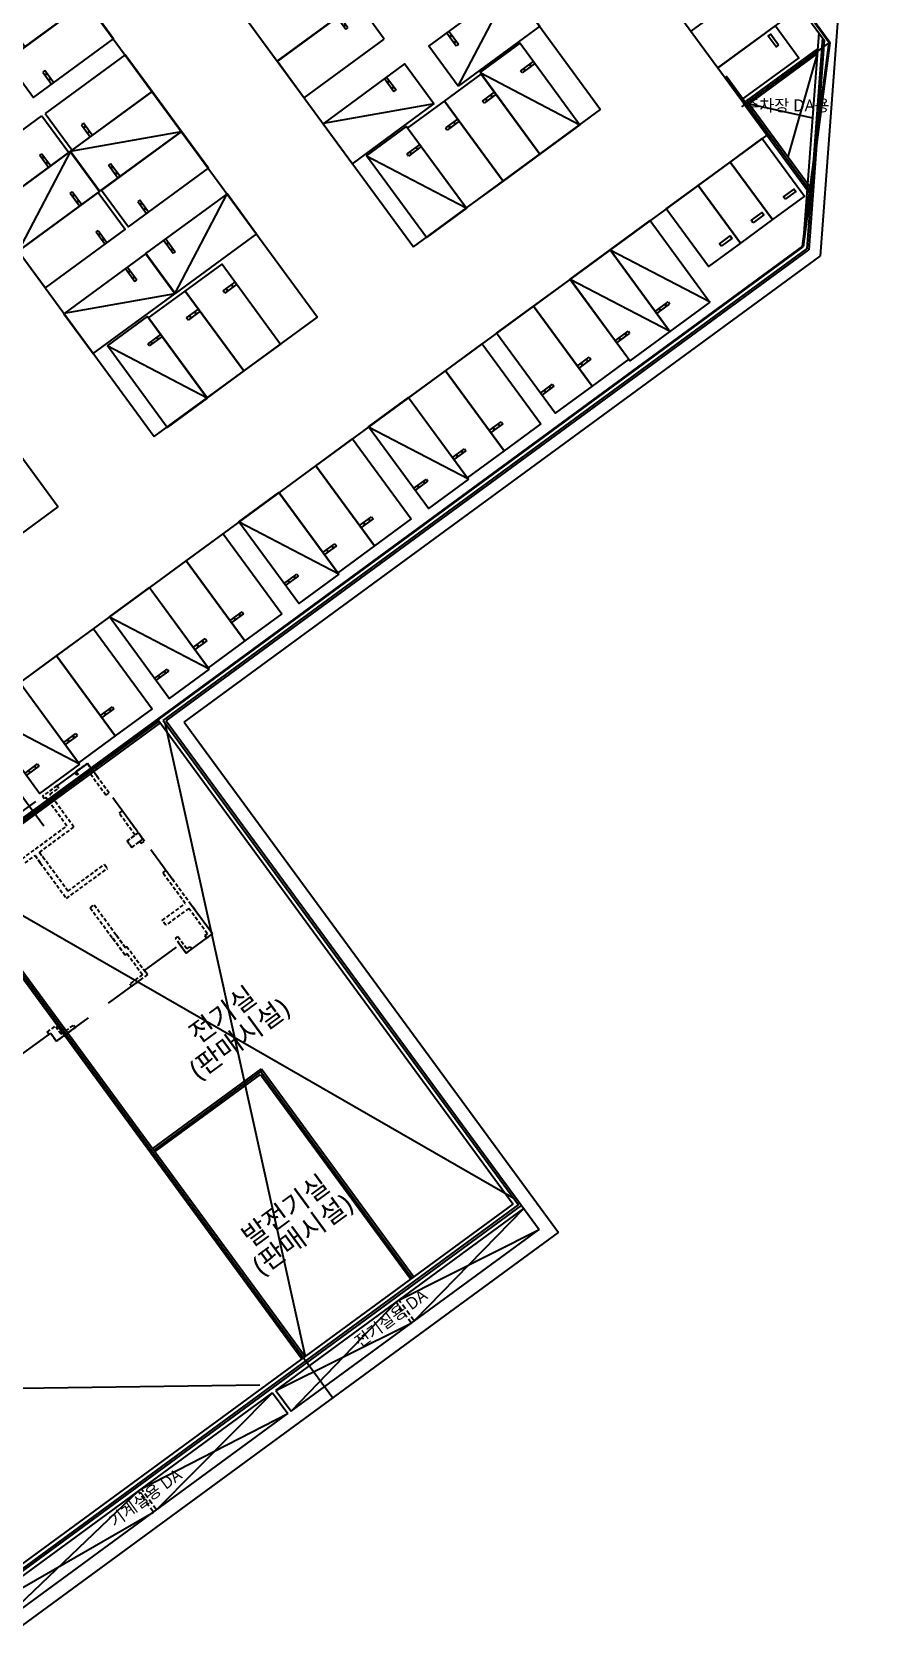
# Model space of a CAD drawing. Header units: millimetres. Extents: x 75184266 to 76346726, y -35077925 to -33679385.
# Drawn here: x 75518001 to 75561074, y -34641254 to -34559996 of the extents above; entities that cross this region are included whole.
import ezdxf
from ezdxf.enums import TextEntityAlignment as Align

# ---------------------------------------------------------------- set-up
doc = ezdxf.new("R2010")
doc.units = ezdxf.units.MM
doc.header["$LTSCALE"] = 50
doc.header["$MEASUREMENT"] = 0
for name, pattern in [('HIDDEN2', [0.1875, 0.125, -0.0625]), ('XR-지하3층$0$H', [1.3, 0.8, -0.5]), ('XR-지하3층$0$HIDDEN', [0.375, 0.25, -0.125])]:
    doc.linetypes.add(name, pattern=pattern)
for name, color, linetype in [('XR-지하3층$0$A-주차', 9, 'CONTINUOUS'), ('XR-지하3층$0$일반주차', 8, 'CONTINUOUS'), ('XR-지하3층$0$확장형주차', 8, 'CONTINUOUS')]:
    doc.layers.add(name, color=color, linetype=linetype)
doc.layers.add('건축', color=8, linetype='CONTINUOUS', plot=False)
doc.layers.add('유도관제-주차면B2', color=7, linetype='CONTINUOUS', lineweight=100)
doc.styles.add('XR-지하3층$0$맑은고딕', font='')
doc.styles.get('XR-지하3층$0$맑은고딕').set_extended_font_data('Malgun Gothic')

# ---------------------------------------------------------------- blocks, each defined once
blk = doc.blocks.new('XR-지하3층$0$일반형 주차')
at = {"layer": 'XR-지하3층$0$일반주차'}
for p, q in [((750, 3865), (0, 3865)), ((0, 3735), (750, 3735)), ((750, 3735), (750, 3865))]:
    blk.add_line(p, q, dxfattribs=at)
blk.add_lwpolyline([(2300, 5000), (0, 5000), (0, 0), (2300, 0)], close=True, dxfattribs=at)
for centre in [(238, 3800), (563, 3800)]:
    blk.add_circle(centre, 17.5, dxfattribs=at)
blk = doc.blocks.new('XR-지하3층$0$확장형 주차')
at = {"layer": 'XR-지하3층$0$확장형주차', "color": 7}
for p, q in [((0, 3965), (800, 3965)), ((0, 3835), (800, 3835)), ((800, 3835), (800, 3965))]:
    blk.add_line(p, q, dxfattribs=at)
blk.add_lwpolyline([(2500, 5100), (0, 0)], dxfattribs=at)
blk.add_lwpolyline([(2500, 5091), (0, 5091), (0, -9), (2500, -9)], close=True, dxfattribs=at)
for centre in [(238, 3900), (613, 3900)]:
    blk.add_circle(centre, 17.5, dxfattribs=at)
blk = doc.blocks.new('XR-지하3층$0$A$C73B52ADF')
at = {"layer": 'XR-지하3층$0$A-주차', "elevation": 0}
for points in [[(-2038, 2466), (-38, 2466), (-38, -1134), (-2038, -1134)], [(-1166, 2021), (-1166, 1871), (-1832, 1871), (-1832, 2021)]]:
    blk.add_lwpolyline(points, close=True, dxfattribs=at)

msp = doc.modelspace()

# ---------------------------------------------------------------- linework, layer by layer
at = {"layer": '건축', "ltscale": 1000}
for p, q in [((75511708, -34516229), (75546651, -34563891)), ((75502272, -34523147), (75537215, -34570809)), ((75561074, -34526048), (75557719, -34571284)), ((75497433, -34526695), (75532376, -34574356)), ((75489207, -34532725), (75524150, -34580387)), ((75538026, -34533257), (75557925, -34560398)), ((75484368, -34536273), (75519312, -34583935)), ((75533783, -34536191), (75555157, -34565344)), ((75557925, -34560398), (75557141, -34570964)), ((75537215, -34570809, 0), (75546651, -34563891, 0)), ((75509552, -34598529, 0), (75555038, -34565182, 0)), ((75524744, -34594715), (75557141, -34570964)), ((75525664, -34594785), (75557719, -34571284)), ((75524150, -34580387, 0), (75532376, -34574356, 0)), ((75511085, -34589966, 0), (75519312, -34583935, 0)), ((75524744, -34594715), (75543546, -34620361)), ((75525664, -34594785), (75544525, -34620512)), ((75513467, -34640554), (75542660, -34619152)), ((75530277, -34628478), (75542778, -34619313)), ((75516234, -34641254), (75544525, -34620512)), ((75531046, -34629526), (75543546, -34620361)), ((75513806, -34640554), (75530116, -34628596)), ((75530116, -34628596), (75530885, -34629644)), ((75530277, -34628478), (75531046, -34629526)), ((75516004, -34640554), (75530885, -34629644))]:
    msp.add_line(p, q, dxfattribs=at)
at = {"layer": '건축', "ltscale": 0.5}
for p, q in [((75557652, -34560026), (75556852, -34570803)), ((75557834, -34560274), (75557045, -34570910)), ((75553856, -34563570, 0), (75557592, -34560830, 0)), ((75554135, -34563613, 0), (75557573, -34561093, 0)), ((75557573, -34561093, 0), (75556087, -34566275)), ((75553856, -34563570, 0), (75557149, -34568062, 0)), ((75554135, -34563613, 0), (75557172, -34567755, 0)), ((75554135, -34563613, 0), (75557333, -34564321, 0)), ((75524325, -34594651), (75556852, -34570803)), ((75524604, -34594694), (75557045, -34570910)), ((75524325, -34594651), (75511760, -34603863)), ((75524443, -34594812), (75511878, -34604024)), ((75524325, -34594651), (75542240, -34619087)), ((75524604, -34594694), (75542520, -34619130)), ((75524689, -34594818), (75531756, -34626774)), ((75513760, -34602396), (75533154, -34628849)), ((75513798, -34602617), (75531595, -34626892)), ((75542277, -34618808), (75513959, -34602499)), ((75513959, -34602499), (75531756, -34626774)), ((75524084, -34616279), (75529554, -34612269)), ((75524143, -34616360), (75529613, -34612349)), ((75529473, -34612328), (75537159, -34622812)), ((75529554, -34612269), (75537240, -34622753)), ((75524202, -34616440), (75529511, -34612548)), ((75529511, -34612548), (75537079, -34622871)), ((75513369, -34640254), (75542240, -34619087)), ((75513435, -34640454), (75542520, -34619130)), ((75542778, -34619313), (75537251, -34624977)), ((75536483, -34623928, 0), (75543546, -34620361)), ((75536341, -34624032, 0), (75531046, -34629526)), ((75530272, -34628482), (75537109, -34625081)), ((75480377, -34628911), (75529470, -34628197, 0)), ((75530116, -34628596), (75524268, -34634495)), ((75523499, -34633447), (75530885, -34629644)), ((75523338, -34633565), (75516004, -34640554)), ((75513806, -34640554), (75524107, -34634614))]:
    msp.add_line(p, q, dxfattribs=at)
at = {"layer": '건축', "ltscale": 100}
for p, q in [((75553770, -34563757, 0), (75558234, -34560484, 0)), ((75552976, -34562201, 0), (75557229, -34568003, 0)), ((75524384, -34594732), (75511739, -34604002))]:
    msp.add_line(p, q, dxfattribs=at)
at = {"layer": '건축', "linetype": 'HIDDEN2', "ltscale": 30}
for p, q in [((75520257, -34597246), (75520781, -34596862)), ((75520781, -34596862), (75520929, -34597064)), ((75520152, -34597323), (75520241, -34597444)), ((75518805, -34598311), (75518523, -34598518)), ((75518523, -34598518), (75518612, -34598639)), ((75519249, -34597986), (75519338, -34598107)), ((75521714, -34598472), (75521875, -34598354)), ((75521714, -34598472), (75521875, -34598354)), ((75522376, -34599375), (75522537, -34599257)), ((75517493, -34601679), (75519751, -34600023)), ((75518367, -34601348), (75520100, -34600077)), ((75522783, -34600776), (75523347, -34600362)), ((75523019, -34601099), (75523584, -34600685)), ((75523436, -34600483), (75523584, -34600685)), ((75523500, -34600908), (75523661, -34600789)), ((75517641, -34601880), (75518141, -34601514)), ((75519803, -34603308), (75518633, -34601711)), ((75518407, -34601877), (75519725, -34603675)), ((75519725, -34603675), (75521790, -34602161)), ((75519803, -34603308), (75521642, -34601960)), ((75524576, -34602375), (75524737, -34602257)), ((75520921, -34604138), (75522056, -34605686)), ((75521122, -34603990), (75522257, -34605539)), ((75525218, -34605687), (75525339, -34605598)), ((75525360, -34605880), (75525449, -34606001)), ((75526703, -34605547), (75526832, -34605452)), ((75526703, -34605547), (75526791, -34605668)), ((75522765, -34606096), (75523806, -34607515)), ((75522782, -34606456), (75523556, -34607513)), ((75525791, -34606215), (75525961, -34606091)), ((75525961, -34606091), (75526049, -34606212)), ((75523556, -34607513), (75522927, -34607974)), ((75523806, -34607515), (75523016, -34608095)), ((75518761, -34610409), (75519164, -34610113)), ((75518849, -34610530), (75518761, -34610409)), ((75519460, -34610517), (75520089, -34610055)), ((75520089, -34610055), (75520177, -34610176))]:
    msp.add_line(p, q, dxfattribs=at)
at = {"layer": '건축'}
msp.add_line((75522927, -34607974), (75523016, -34608095), dxfattribs=at)
at = {"layer": '건축', "linetype": 'XR-지하3층$0$HIDDEN', "ltscale": 20}
for p, q in [((75537109, -34625081, 0), (75536341, -34624032, 0)), ((75537251, -34624977, 0), (75536483, -34623928, 0)), ((75524268, -34634495), (75523499, -34633447)), ((75524107, -34634614), (75523338, -34633565))]:
    msp.add_line(p, q, dxfattribs=at)
at = {"layer": '건축', "ltscale": 100, "elevation": 0}
msp.add_lwpolyline([(75518583, -34600034), (75514891, -34594998)], dxfattribs=at)
at = {"layer": '건축', "linetype": 'XR-지하3층$0$H', "ltscale": 50}
msp.add_lwpolyline([(75509487, -34617395), (75518930, -34610471), (75519226, -34610874), (75523806, -34607515), (75523658, -34607314), (75525449, -34606001), (75525759, -34606424), (75527082, -34605455), (75520781, -34596862), (75513104, -34602491)], dxfattribs=at)
at = {"layer": '건축', "linetype": 'HIDDEN2', "ltscale": 30}
for points in [[(75520781, -34596862), (75520152, -34597323)], [(75521875, -34598354), (75520781, -34596862)], [(75520241, -34597444), (75520305, -34597397)], [(75521714, -34598472), (75520856, -34597303)], [(75518692, -34598580), (75518612, -34598639)], [(75519751, -34600023), (75518692, -34598580)], [(75519249, -34597986), (75518805, -34598311)], [(75518894, -34598432), (75519338, -34598107)], [(75520100, -34600077), (75518894, -34598432)], [(75523186, -34600480), (75522376, -34599375)], [(75523661, -34600789), (75522537, -34599257)], [(75523019, -34601099), (75522783, -34600776)], [(75523342, -34600862), (75523584, -34600685)], [(75523500, -34600908), (75523423, -34600803)], [(75518407, -34601877), (75518415, -34601871), (75518149, -34601508), (75518141, -34601514)], [(75518633, -34601711), (75518625, -34601717), (75518358, -34601354), (75518367, -34601348)], [(75521642, -34601960), (75521790, -34602161)], [(75521642, -34601960), (75521790, -34602161)], [(75525717, -34603932), (75524576, -34602375)], [(75526174, -34604217), (75524737, -34602257)], [(75520921, -34604138), (75521122, -34603990)], [(75525894, -34604174), (75524733, -34605025), (75524556, -34604783), (75525717, -34603932)], [(75526832, -34605452), (75525894, -34604174)], [(75527082, -34605455), (75525997, -34603975)], [(75522685, -34606527), (75522064, -34605680), (75522056, -34605686)], [(75522257, -34605539), (75522249, -34605544), (75522693, -34606149), (75522701, -34606143)], [(75525759, -34606424), (75525218, -34605687)], [(75525791, -34606215), (75525339, -34605598)], [(75527082, -34605455), (75526791, -34605668)], [(75522782, -34606456), (75522685, -34606527)], [(75522765, -34606096), (75522701, -34606143)], [(75526049, -34606212), (75525759, -34606424)], [(75518849, -34610530), (75518930, -34610471)], [(75518930, -34610471), (75519226, -34610874)], [(75519460, -34610517), (75519164, -34610113)], [(75520177, -34610176), (75519226, -34610874)]]:
    msp.add_lwpolyline(points, dxfattribs=at)
for points in [[(75520781, -34596862), (75520217, -34597276), (75520453, -34597599), (75521018, -34597185)], [(75523347, -34600362), (75522783, -34600776), (75523019, -34601099), (75523584, -34600685)], [(75518407, -34601877), (75518415, -34601871), (75518149, -34601508), (75518141, -34601514)], [(75518633, -34601711), (75518625, -34601717), (75518358, -34601354), (75518367, -34601348)], [(75522685, -34606527), (75522677, -34606533), (75522056, -34605686), (75522064, -34605680)], [(75522701, -34606143), (75522693, -34606149), (75522249, -34605544), (75522257, -34605539)]]:
    msp.add_lwpolyline(points, close=True, dxfattribs=at)
at = {"layer": '유도관제-주차면B2', "lineweight": 40, "ltscale": 0.5}
for p, q in [((75518107, -34505834), (75558195, -34560513, 0)), ((75558195, -34560513, 0), (75556852, -34570803)), ((75556852, -34570803), (75508512, -34606244))]:
    msp.add_line(p, q, dxfattribs=at)

# ---------------------------------------------------------------- block references
at = {"layer": '유도관제-주차면B2'}
for name, p, rotation in [('XR-지하3층$0$확장형 주차', (75520729, -34558470), 126.2469333594607), ('XR-지하3층$0$확장형 주차', (75528878, -34559437), 306.2385112343085), ('XR-지하3층$0$일반형 주차', (75551198, -34559945), 306.2547729051285), ('XR-지하3층$0$일반형 주차', (75522089, -34560324), 126.2469333594607), ('XR-지하3층$0$일반형 주차', (75530356, -34561453), 306.2385112343085), ('XR-지하3층$0$A$C73B52ADF', (75554678, -34562773, 0), 306.2476153902785), ('XR-지하3층$0$일반형 주차', (75524040, -34562986), 126.2469333594607), ('XR-지하3층$0$확장형 주차', (75532667, -34564604), 306.2385112343085), ('XR-지하3층$0$확장형 주차', (75525518, -34565002), 126.2469333594607), ('XR-지하3층$0$일반형 주차', (75526878, -34566857), 126.2469333594607), ('XR-지하3층$0$A$C73B52ADF', (75553826, -34567478, 0), 216.2476153900782), ('XR-지하3층$0$A$C73B52ADF', (75552213, -34568661, 0), 216.2476153900782), ('XR-지하3층$0$A$C73B52ADF', (75550600, -34569843, 0), 216.2476153900782), ('XR-지하3층$0$확장형 주차', (75519602, -34574182), 306.2385112343085)]:
    msp.add_blockref(name, p, dxfattribs=dict(at, rotation=rotation))
at = {"layer": '유도관제-주차면B2', "xscale": -1}
for name, p, rotation in [('XR-지하3층$0$확장형 주차', (75542103, -34557687), 126.2385112343086), ('XR-지하3층$0$확장형 주차', (75545604, -34564660, 0), 36.24693490030937), ('XR-지하3층$0$일반형 주차', (75543588, -34566138, 0), 36.24693490030937), ('XR-지하3층$0$일반형 주차', (75541733, -34567498, 0), 36.24693490030937), ('XR-지하3층$0$일반형 주차', (75515814, -34569017), 306.2469333594607), ('XR-지하3층$0$확장형 주차', (75539878, -34568857, 0), 36.24693490030937), ('XR-지하3층$0$확장형 주차', (75517292, -34571033), 306.2469333594607), ('XR-지하3층$0$일반형 주차', (75518652, -34572888), 306.2469333594607), ('XR-지하3층$0$확장형 주차', (75527828, -34568152), 126.2385112343086), ('XR-지하3층$0$확장형 주차', (75547135, -34570977, 0), 216.2469333634046), ('XR-지하3층$0$확장형 주차', (75545119, -34572456, 0), 216.2469333634046), ('XR-지하3층$0$일반형 주차', (75530523, -34575717, 0), 36.24693490030937), ('XR-지하3층$0$일반형 주차', (75543264, -34573816, 0), 216.2469333634046), ('XR-지하3층$0$일반형 주차', (75528668, -34577077, 0), 36.24693490030937), ('XR-지하3층$0$일반형 주차', (75541409, -34575175, 0), 216.2469333634046), ('XR-지하3층$0$확장형 주차', (75526813, -34578435, 0), 36.24693490030937), ('XR-지하3층$0$일반형 주차', (75538829, -34577067, 0), 216.2469349003094), ('XR-지하3층$0$일반형 주차', (75536974, -34578427, 0), 216.2469349003094), ('XR-지하3층$0$확장형 주차', (75534958, -34579905, 0), 216.2469349003094), ('XR-지하3층$0$일반형 주차', (75532296, -34581856, 0), 216.2469349003094), ('XR-지하3층$0$일반형 주차', (75530441, -34583216, 0), 216.2469349003094), ('XR-지하3층$0$확장형 주차', (75528425, -34584694, 0), 216.2469349003094), ('XR-지하3층$0$일반형 주차', (75525764, -34586646, 0), 216.2469349003094), ('XR-지하3층$0$일반형 주차', (75523909, -34588005, 0), 216.2469349003094), ('XR-지하3층$0$확장형 주차', (75521893, -34589484, 0), 216.2469349003094), ('XR-지하3층$0$일반형 주차', (75519231, -34591435, 0), 216.2469349003094), ('XR-지하3층$0$일반형 주차', (75517377, -34592795, 0), 216.2469349003094), ('XR-지하3층$0$확장형 주차', (75515360, -34594273, 0), 216.2469349003094)]:
    msp.add_blockref(name, p, dxfattribs=dict(at, rotation=rotation))

# ---------------------------------------------------------------- texts
at = {"layer": '건축', "ltscale": 0.5, "style": 'XR-지하3층$0$맑은고딕'}
for s, rotation, p in [('주차장 DA용', 360, (75556044, -34563683, 0)), ('전기실용 DA', 36.24693, (75536070, -34624846, 0)), ('기계실용 DA', 36.24693, (75523695, -34633894, 0))]:
    msp.add_text(s, height=600, rotation=rotation, dxfattribs=at).set_placement(p, align=Align.MIDDLE_CENTER)
at = {"layer": '건축', "style": 'XR-지하3층$0$맑은고딕'}
for s, p in [('전기실', (75527578, -34609521)), ('(판매시설)', (75528459, -34610765)), ('발전기실', (75530757, -34619394)), ('(판매시설)', (75531638, -34620638))]:
    msp.add_text(s, height=1000, rotation=36.24693, dxfattribs=at).set_placement(p, align=Align.MIDDLE)

doc.saveas('drawing.dxf')
